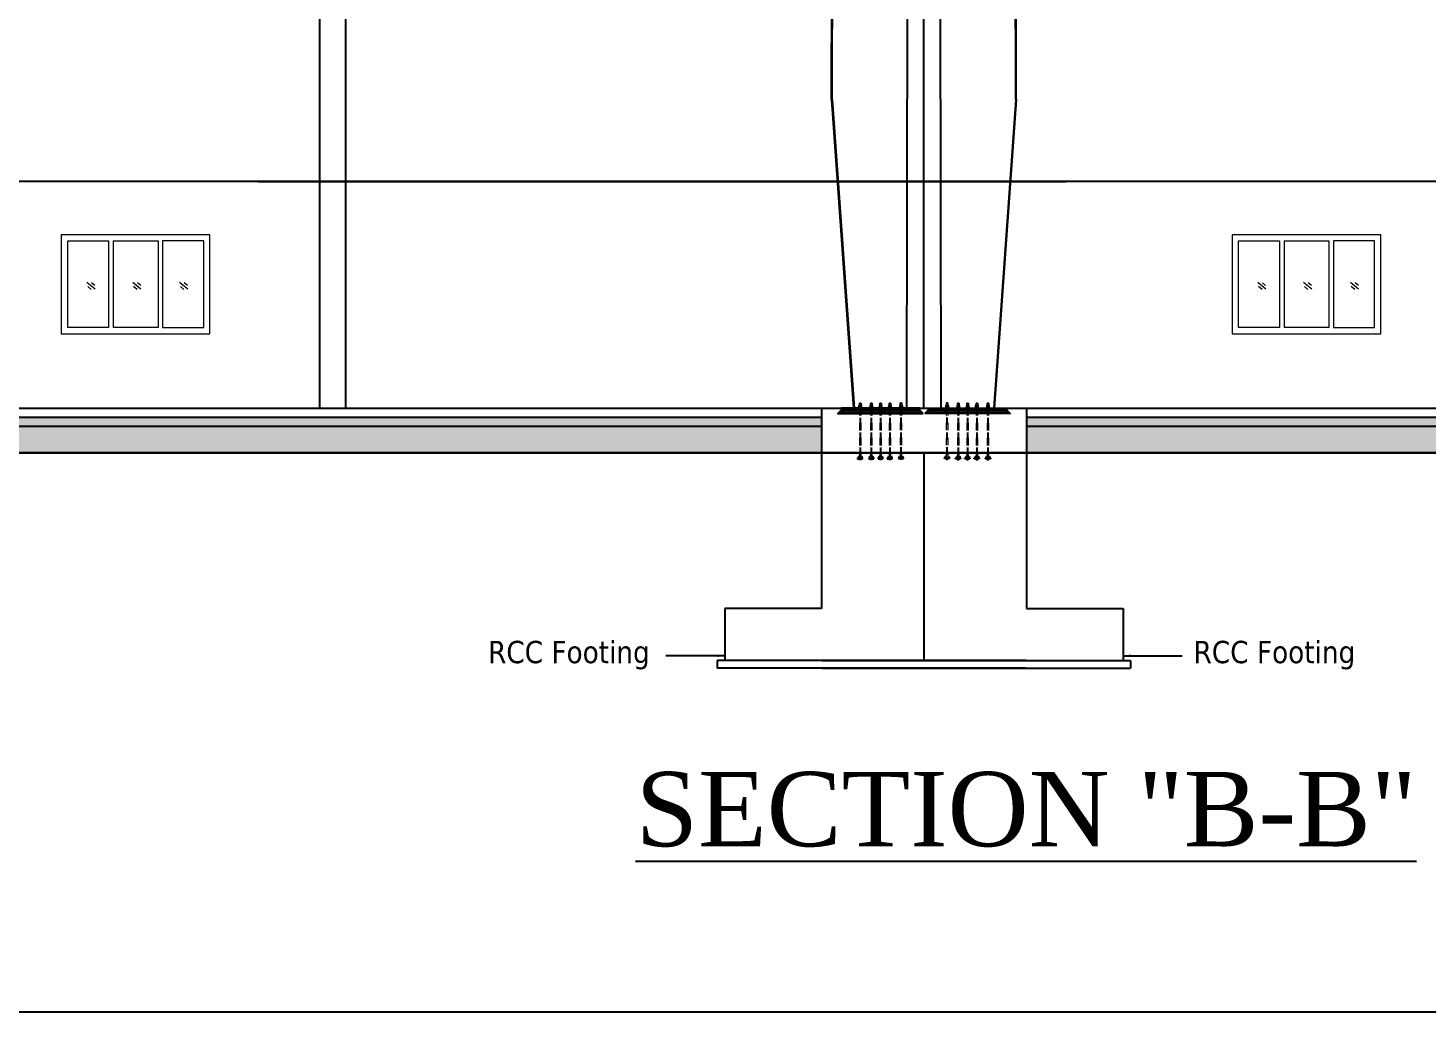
# Model space of a CAD drawing. Header units: metres. Extents: x 31037 to 31490, y -4422 to -3483.
# Drawn here: x 31212.31 to 31231.13, y -4421.54 to -4408.3 of the extents above; entities that cross this region are included whole.
import ezdxf

# ---------------------------------------------------------------- set-up
doc = ezdxf.new("R2010")
doc.units = ezdxf.units.M
doc.header["$LTSCALE"] = 30
doc.header["$MEASUREMENT"] = 0
doc.linetypes.add('DASHDOT', pattern=[1, 0.5, -0.25, 0, -0.25])
doc.linetypes.add('HIDDEN', pattern=[0.375, 0.25, -0.125])
doc.layers.get('0').update_dxf_attribs({"color": 30, "lineweight": 40})
for name, color, linetype, lineweight in [('DIM', 5, 'Continuous', 25), ('HAT', 8, 'Continuous', 18), ('JSC-13M-Arrow', 250, 'Continuous', 20), ('JSC-4D-Bolt', 240, 'Continuous', 18), ('JSC-J-Grouting', 9, 'Continuous', 20), ('JSC-K-Text 2', 7, 'Continuous', 20), ('JSC-S-Joinerys', 126, 'Continuous', 18), ('TEXT', 11, 'Continuous', 30)]:
    doc.layers.add(name, color=color, linetype=linetype, lineweight=lineweight)
for name, color, linetype in [('HATCH', 252, 'Continuous'), ('JSC-15O-Gusset Plt', 4, 'Continuous'), ('JSC-15O-Stiffener Plate', 4, 'Continuous'), ('JSC-1A-Thin', 254, 'Continuous'), ('JSC-B-Main Wall', 20, 'Continuous'), ('JSC-D-Hidden', 209, 'HIDDEN'), ('JSC-G-Grid Line', 250, 'DASHDOT'), ('JSC-H-Dimension', 251, 'Continuous'), ('JSC-U-Steel', 21, 'Continuous')]:
    doc.layers.add(name, color=color, linetype=linetype)
doc.styles.add('DIM', font='times.ttf')
doc.styles.add('JSC-Tahoma', font='tahoma.ttf')
doc.styles.add('ROMANC', font='times.ttf')
doc.styles.add('ROMANS', font='stylu.ttf', dxfattribs={"width": 0.75})
doc.dimstyles.new('STANDARD$7', dxfattribs={"dimtxt": 0.18, "dimasz": 7, "dimexe": 0.18, "dimexo": 0.0625, "dimgap": 0.09, "dimtad": 0, "dimtih": 1, "dimtoh": 1, "dimdec": 3, "dimzin": 0, "dimdsep": 46, "dimtxsty": 'ROMANS', "dimcen": 0.09, "dimclrd": 3, "dimclrt": 2, "dimaunit": 1, "dimadec": 0, "dimazin": 0, "dimtfac": 1, "dimtdec": 3, "dimtofl": 0, "dimtmove": 2, "dimatfit": 3, "dimfxl": 0, "dimtolj": 1, "dimtzin": 0, "dimarcsym": 0})
pattern_1 = [(37.5, (13597.27903, 975.42864), (-0.0056694022, 0.1734141392), [0, -0.1368, 0, -0.153, 0, -0.14625]), (7.5, (13597.27903, 975.42864), (0.1592799035, 0.253993146), [0, -0.0738, 0, -0.1233, 0, -0.04725]), (327.5, (13597.16833, 975.42864), (0.2802727676, 0.0005093148), [0, -0.045, 0, -0.162, 0, -0.2115]), (317.5, (13597.16833, 975.42864), (0.2705513944, 0.078990801), [0, -0.0225, 0, -0.1062, 0, -0.1215])]
pattern_2 = [(50, (13597.27903, 975.42864), (0.3586300913, -0.0313760675), [0.0375, -0.4125]), (355, (13597.27903, 975.42864), (-0.069375667, 0.376096067), [0.03, -0.33]), (100.4514, (13597.30892, 975.42602), (0.289254691, 0.344719771), [0.031870095, -0.350571056]), (46.1842, (13597.27903, 975.52864), (0.533620524, -0.082759507), [0.05625, -0.61875]), (96.6356, (13597.3235, 975.52174), (0.467331353, 0.487058935), [0.047805144, -0.5258565]), (351.1842, (13597.27903, 975.52864), (0.467330973, 0.4870593), [0.045, -0.495]), (21, (13597.32903, 975.50364), (0.298453526, -0.2013094453), [0.0375, -0.4125]), (326, (13597.32903, 975.50364), (0.121657666, 0.3625750225), [0.03, -0.33]), (71.4514, (13597.3539, 975.48686), (0.420111314, 0.1612652484), [0.031870095, -0.350571056]), (37.5, (13597.27903, 975.42864), (0.0060799277, 0.1664469269), [0, -0.326, 0, -0.335, 0, -0.33125]), (7.5, (13597.27903, 975.42864), (0.1315347687, 0.197205856), [0, -0.191, 0, -0.3185, 0, -0.12625]), (327.5, (13597.16753, 975.42864), (0.2669112181, -0.0112774359), [0, -0.125, 0, -0.39, 0, -0.5175]), (317.5, (13597.11753, 975.42864), (0.2915930847, 0.0500524912), [0, -0.1625, 0, -0.259, 0, -0.3675])]

# ---------------------------------------------------------------- blocks, each defined once
blk = doc.blocks.new('A$C3B5A2755')
at = {"layer": 'HATCH'}
h = blk.add_hatch(dxfattribs=at)
h.set_pattern_fill('ANSI31', color=256, scale=1.234568, style=0)
h.set_pattern_definition([(135, (210166.25586, 97573.51897), (0.10912141685, 0.10912141685), [])])
h.paths.add_polyline_path([(16, -700), (16, -705), (11, -705)])
h = blk.add_hatch(dxfattribs=at)
h.set_pattern_fill('ANSI31', color=256, scale=1.234568, style=0)
h.set_pattern_definition([(225, (210166.25586, -98991.59917), (0.10912141685, -0.10912141685), [])])
h.paths.add_polyline_path([(16, -718), (16, -713), (11, -713)])
h = blk.add_hatch(dxfattribs=at)
h.set_pattern_fill('ANSI31', color=256, scale=1.234568, style=0)
h.set_pattern_definition([(45, (-210114.404, 97573.51897), (-0.10912141685, 0.10912141685), [])])
h.paths.add_polyline_path([(36, -700), (36, -705), (41, -705)])
h = blk.add_hatch(dxfattribs=at)
h.set_pattern_fill('ANSI31', color=256, scale=1.234568, style=0)
h.set_pattern_definition([(315, (-210114.404, -98991.59917), (-0.10912141685, -0.10912141685), [])])
h.paths.add_polyline_path([(36, -718), (36, -713), (41, -713)])
for p, q in [((16, -700), (11, -705)), ((16, -718), (11, -713)), ((36, -700), (41, -705)), ((36, -718), (41, -713))]:
    blk.add_line(p, q, dxfattribs=at)
at = {"layer": 'JSC-15O-Stiffener Plate', "linetype": 'HIDDEN'}
for p, q in [((7, -677), (-5, -705)), ((7, -677), (16, -677)), ((16, -705), (36, -705)), ((16, -713), (36, -713)), ((45, -677), (36, -677)), ((45, -677), (57, -705))]:
    blk.add_line(p, q, dxfattribs=at)
for points in [[(16, -713), (-9, -713), (-9, -705), (16, -705)], [(36, -705), (61, -705), (61, -713), (36, -713)]]:
    blk.add_lwpolyline(points, dxfattribs=at)
at = {"layer": 'JSC-4D-Bolt'}
for p, q in [((6, 36), (6, 6)), ((26, 39), (11, 39)), ((26, 23), (11, 23)), ((26, 23), (11, 23)), ((26, 3), (11, 3)), ((18, 73), (16, 72)), ((16, 72), (36, 72)), ((16, 72), (16, 0)), ((34, 73), (18, 73)), ((26, 39), (41, 39)), ((26, 23), (41, 23)), ((26, 23), (41, 23)), ((26, 23), (41, 23)), ((26, 3), (41, 3)), ((26, 3), (41, 3)), ((36, 72), (34, 73)), ((36, 72), (36, 0)), ((36, 39), (36, 23)), ((36, 23), (36, 3)), ((46, 36), (46, 6))]:
    blk.add_line(p, q, dxfattribs=at)
at = {"layer": 'JSC-4D-Bolt', "linetype": 'HIDDEN'}
for p, q in [((16, 0), (16, -725)), ((36, 0), (36, -725)), ((16, -725), (36, -725))]:
    blk.add_line(p, q, dxfattribs=at)
at = {"layer": 'JSC-4D-Bolt'}
blk.add_lwpolyline([(0, 3), (52, 3), (52, 0), (0, 0)], close=True, dxfattribs=at)
for centre, radius, start, end in [((11, 33), 5.93, 33.6264, 146.3736), ((11, 29), 5.93, 213.6264, 326.3736), ((11, 17), 5.93, 33.6264, 146.3736), ((11, 9), 5.93, 213.6264, 326.3736), ((26, 19), 19.8, 60, 120), ((26, 43), 19.8, 240, 300), ((26, 3), 19.8, 60, 120), ((26, 23), 19.8, 240, 300), ((41, 33), 5.93, 33.6264, 146.3736), ((41, 29), 5.93, 213.6264, 326.3736), ((41, 17), 5.93, 33.6264, 146.3736), ((41, 9), 5.93, 213.6264, 326.3736)]:
    blk.add_arc(centre, radius, start, end, dxfattribs=at)
at = {"layer": 'JSC-D-Hidden'}
for p, q in [((17, 72), (17, -55)), ((35, 72), (35, -55)), ((16, -55), (36, -55))]:
    blk.add_line(p, q, dxfattribs=at)
at = {"layer": 'JSC-G-Grid Line'}
blk.add_line((26, 75), (26, -725), dxfattribs=at)
blk = doc.blocks.new('1500')
at = {"layer": 'JSC-S-Joinerys'}
for p, q in [((270, 1125, 0), (270, 75, 0)), ((326, 1125, 0), (326, 75, 0)), ((-632, 540), (-533, 621)), ((-629, 587), (-589, 617)), ((-586, 538), (-543, 572)), ((-65, 540), (33, 621)), ((-62, 587), (-23, 617)), ((-19, 538), (24, 572)), ((490, 540), (589, 621)), ((493, 587), (533, 617)), ((536, 538), (579, 572))]:
    blk.add_line(p, q, dxfattribs=at)
for points in [[(900, 0), (-900, 0), (-900, 1200), (900, 1200)], [(-328, 75), (-825, 75), (-825, 1125), (-328, 1125)]]:
    blk.add_lwpolyline(points, close=True, dxfattribs=at)
for points in [[(270, 1125), (-273, 1125), (-273, 75), (270, 75)], [(326, 75), (820, 75), (820, 1125), (326, 1125)]]:
    blk.add_lwpolyline(points, dxfattribs=at)

msp = doc.modelspace()

# ---------------------------------------------------------------- hatches: boundary and pattern name
at = {"layer": 'HAT', "lineweight": 25}
h = msp.add_hatch(dxfattribs=at)
h.set_pattern_fill('AR-CONC,_O', color=0, scale=0.05)
h.set_pattern_definition(pattern_2)
h.paths.add_polyline_path([(31222.97861, -4413.53783), (31195.39478, -4413.53783), (31195.39478, -4413.65783), (31222.97861, -4413.65783)])
h = msp.add_hatch(dxfattribs=at)
h.set_pattern_fill('AR-SAND', color=0, scale=0.09)
h.set_pattern_definition(pattern_1)
h.paths.add_polyline_path([(31195.44256, -4413.65783), (31195.44256, -4414.01783), (31222.97861, -4414.01783), (31222.97861, -4413.65783)])
h = msp.add_hatch(dxfattribs=at)
h.set_pattern_fill('AR-SAND', color=0, scale=0.09)
h.set_pattern_definition(pattern_1)
h.paths.add_polyline_path([(31225.73861, -4413.65783), (31225.7386, -4414.01783), (31260.50861, -4414.01783), (31260.50861, -4413.65783)])
h = msp.add_hatch(dxfattribs=at)
h.set_pattern_fill('AR-CONC,_O', color=0, scale=0.05)
h.set_pattern_definition(pattern_2)
h.paths.add_polyline_path([(31246.5413, -4413.53783), (31225.73861, -4413.53783), (31225.73861, -4413.65783), (31246.5413, -4413.65783)])
at = {"layer": 'JSC-H-Dimension', "lineweight": 25}
h = msp.add_hatch(dxfattribs=at)
h.set_pattern_fill('DOTS', color=0, scale=0.23862)
h.set_pattern_definition([(7e-15, (22818.965618, -2414.449082), (0.007456884077, 0.014913768153), [0, -0.014913768153])])
h.paths.add_polyline_path([(31224.29908, -4413.43783), (31224.31909, -4413.48784), (31223.19909, -4413.48783), (31223.24909, -4413.43783)])
h = msp.add_hatch(dxfattribs=at)
h.set_pattern_fill('ANSI31', color=0, scale=0.025)
h.set_pattern_definition([(45, (28314.1150997, -6423.595902), (-0.0022097086912, 0.0022097086912), [])])
edge = h.paths.add_edge_path()
edge.add_line((31223.24909, -4413.43783), (31223.24909, -4413.41783))
edge.add_line((31223.24909, -4413.41783), (31224.29908, -4413.41783))
edge.add_line((31224.29908, -4413.41783), (31224.29908, -4413.43783))
edge.add_line((31224.29908, -4413.43783), (31223.25019, -4413.43783))
h = msp.add_hatch(dxfattribs=at)
h.set_pattern_fill('DOTS', color=0, scale=0.23862)
h.set_pattern_definition([(180, (39629.751597, -2414.449032), (-0.007456884077, 0.014913768153), [0, -0.014913768153])])
h.paths.add_polyline_path([(31224.41813, -4413.43778), (31224.39812, -4413.48779), (31225.51812, -4413.48778), (31225.46812, -4413.43778)])
h = msp.add_hatch(dxfattribs=at)
h.set_pattern_fill('ANSI31', color=0, scale=0.025)
h.set_pattern_definition([(135, (34134.6021155, -6423.5958524), (0.0022097086912, 0.0022097086912), [])])
edge = h.paths.add_edge_path()
edge.add_line((31225.46812, -4413.43778), (31225.46812, -4413.41778))
edge.add_line((31225.46812, -4413.41778), (31224.41813, -4413.41778))
edge.add_line((31224.41813, -4413.41778), (31224.41813, -4413.43778))
edge.add_line((31224.41813, -4413.43778), (31225.46703, -4413.43778))

# ---------------------------------------------------------------- linework, layer by layer
at = {"color": 0, "lineweight": 25}
for p, q in [((31224.35861, -4413.41783), (31224.35861, -4400.51798)), ((31216.23361, -4413.41783), (31216.23361, -4400.9614)), ((31216.58361, -4413.41783), (31216.58361, -4400.99547)), ((31215.40861, -4410.36783), (31226.26479, -4410.36783)), ((31169.33861, -4413.41783), (31293.77873, -4413.41783)), ((31169.33861, -4413.53783), (31222.97861, -4413.53783)), ((31169.33861, -4413.65783), (31222.97861, -4413.65783)), ((31225.73861, -4413.53783), (31293.77861, -4413.53783)), ((31225.73861, -4413.65783), (31293.77861, -4413.65783)), ((31298.65861, -4414.01783), (31167.30076, -4414.01783))]:
    msp.add_line(p, q, dxfattribs=at)
at = {"layer": 'DIM', "color": 0, "lineweight": 25}
for p, q in [((31287.50861, -4410.36783), (31182.40861, -4410.36783)), ((31169.33861, -4414.01783), (31293.77861, -4414.01783))]:
    msp.add_line(p, q, dxfattribs=at)
msp.add_lwpolyline([(31162.57356, -4421.53702), (31162.57356, -4368.60832), (31313.93304, -4368.60832), (31313.93304, -4421.53702)], close=True, dxfattribs=at)
at = {"layer": 'JSC-15O-Gusset Plt', "color": 0, "lineweight": 25, "elevation": -0.00012}
for points in [[(31224.29908, -4413.41783), (31223.24909, -4413.41783), (31223.24909, -4413.43783), (31224.29908, -4413.43783)], [(31224.41813, -4413.41778), (31225.46812, -4413.41778), (31225.46812, -4413.43778), (31224.41813, -4413.43778)]]:
    msp.add_lwpolyline(points, close=True, dxfattribs=at)
at = {"layer": 'JSC-1A-Thin', "color": 0, "lineweight": 25}
for p, q in [((31224.12861, -4413.41783, -0.00011), (31224.14821, -4401.64339, -0.00025)), ((31224.58861, -4413.41778, -0.00011), (31224.57092, -4401.6711, -0.00037))]:
    msp.add_line(p, q, dxfattribs=at)
for points, elevation in [([(31223.12222, -4409.26846), (31223.14182, -4401.64339)], -0.00013), ([(31225.595, -4409.26841), (31225.57732, -4401.6711)], -0.00013), ([(31223.12222, -4409.26846), (31223.41766, -4413.41747)], -0.00012), ([(31225.595, -4409.26841), (31225.29955, -4413.41743)], -0.00012)]:
    msp.add_lwpolyline(points, dxfattribs=dict(at, elevation=elevation))
at = {"layer": 'JSC-D-Hidden', "color": 0, "lineweight": 25, "extrusion": (1, 5.56821e-07, 0)}
msp.add_line((31222.97861, -4413.41778, -0.0006), (31222.97861, -4416.11197, -0.00084), dxfattribs=at)
at = {"layer": 'JSC-D-Hidden', "color": 0, "lineweight": 25, "extrusion": (-1, 5.56821e-07, 0)}
for p, q in [((31225.73861, -4413.41783, -0.0006), (31225.7386, -4416.11197, -0.00084)), ((31225.73861, -4413.41778, -0.0006), (31225.73861, -4413.41783, -0.0006))]:
    msp.add_line(p, q, dxfattribs=at)
at = {"layer": 'JSC-D-Hidden', "color": 0, "lineweight": 25, "extrusion": (-1, 9.30389e-08, 0)}
msp.add_line((31224.35861, -4414.01778, 0), (31224.35861, -4416.81198, -0.00071), dxfattribs=at)
at = {"layer": 'JSC-D-Hidden', "color": 0, "lineweight": 25, "extrusion": (1, 9.30389e-08, 0)}
msp.add_line((31224.35861, -4414.01778, 0), (31224.35861, -4416.81198, -0.00071), dxfattribs=at)
at = {"layer": 'JSC-D-Hidden', "color": 0, "lineweight": 25}
for p, q in [((31221.57861, -4416.81197, -0.00091), (31221.57861, -4416.91197, -0.00091)), ((31227.1386, -4416.81197, -0.00091), (31227.1386, -4416.91197, -0.00091))]:
    msp.add_line(p, q, dxfattribs=at)
at = {"layer": 'JSC-D-Hidden', "color": 0, "lineweight": 25, "extrusion": (3.582e-13, -1, 0), "elevation": 4416.11197}
msp.add_lwpolyline([(31222.97861, -0.00096), (31221.67861, -0.00091)], dxfattribs=at)
at = {"layer": 'JSC-D-Hidden', "color": 0, "lineweight": 25, "elevation": -0.00091}
for points in [[(31221.67861, -4416.11197), (31221.67861, -4416.81197)], [(31227.0386, -4416.11197), (31227.0386, -4416.81197)]]:
    msp.add_lwpolyline(points, dxfattribs=at)
at = {"layer": 'JSC-D-Hidden', "color": 0, "lineweight": 25, "extrusion": (-3.582e-13, -1, 0), "elevation": 4416.11197}
msp.add_lwpolyline([(31225.7386, -0.00096), (31227.0386, -0.00091)], dxfattribs=at)
at = {"layer": 'JSC-D-Hidden', "color": 0, "lineweight": 25, "extrusion": (-2.12314e-06, -1, 0), "elevation": 4416.74568}
msp.add_lwpolyline([(31225.73799, -0.00061), (31221.58799, -0.00091)], dxfattribs=at)
at = {"layer": 'JSC-D-Hidden', "color": 0, "lineweight": 25, "extrusion": (2.12314e-06, -1, 0), "elevation": 4416.87827}
msp.add_lwpolyline([(31222.97923, -0.00061), (31227.12923, -0.00091)], dxfattribs=at)
at = {"layer": 'JSC-D-Hidden', "color": 0, "lineweight": 25, "extrusion": (-2.12157e-06, -1, 0), "elevation": 4416.84573}
msp.add_lwpolyline([(31225.73798, -0.0008), (31221.58798, -0.00091)], dxfattribs=at)
at = {"layer": 'JSC-D-Hidden', "color": 0, "lineweight": 25, "extrusion": (2.12157e-06, -1, 0), "elevation": 4416.97822}
msp.add_lwpolyline([(31222.97923, -0.0008), (31227.12923, -0.00091)], dxfattribs=at)
at = {"layer": 'JSC-J-Grouting', "color": 0, "lineweight": 25, "elevation": -0.00012}
for points in [[(31224.34909, -4413.48783), (31224.29908, -4413.43783), (31223.24909, -4413.43783), (31223.19909, -4413.48783), (31224.34909, -4413.48783)], [(31224.36813, -4413.48778), (31224.41813, -4413.43778), (31225.46812, -4413.43778), (31225.51812, -4413.48778), (31224.36813, -4413.48778)]]:
    msp.add_lwpolyline(points, dxfattribs=at)
at = {"layer": 'JSC-U-Steel', "color": 0, "lineweight": 25, "elevation": -0.00012}
for points in [[(31223.11622, -4409.26846), (31223.13582, -4401.64339)], [(31225.601, -4409.26841), (31225.58332, -4401.6711)], [(31223.11622, -4409.26846), (31223.41268, -4413.41783)], [(31225.601, -4409.26841), (31225.30454, -4413.41778)]]:
    msp.add_lwpolyline(points, dxfattribs=at)

# ---------------------------------------------------------------- block references
at = {"layer": 'JSC-B-Main Wall', "color": 0, "lineweight": 25, "xscale": -0.0011111111089122, "yscale": 0.0011111111125501, "zscale": 0.0011111111117591}
for p in [(31213.75349, -4412.41783, -0.00037), (31229.50268, -4412.41783, -0.00037)]:
    msp.add_blockref('1500', p, dxfattribs=at)
at = {"layer": 'JSC-H-Dimension', "color": 0, "lineweight": 25}
for p, xscale, yscale, zscale in [((31223.52384, -4413.41783, -0.00024), -0.000954481161898, 0.000954481165536, 0.0009544811618075), ((31223.67384, -4413.41783, -0.00024), -0.000954481161898, 0.000954481165536, 0.0009544811618075), ((31223.79884, -4413.41783, -0.00024), -0.000954481161898, 0.000954481165536, 0.0009544811618075), ((31223.92384, -4413.41783, -0.00024), -0.000954481161898, 0.000954481165536, 0.0009544811618075), ((31224.07384, -4413.4142, -0.00024), -0.000954481161898, 0.000954481165536, 0.0009544811618075), ((31224.64338, -4413.41415, -0.00024), 0.000954481161898, 0.000954481161898, 0.000954481161898), ((31224.79338, -4413.41778, -0.00024), 0.000954481161898, 0.000954481161898, 0.000954481161898), ((31224.91838, -4413.41778, -0.00024), 0.000954481161898, 0.000954481161898, 0.000954481161898), ((31225.04338, -4413.41778, -0.00024), 0.000954481161898, 0.000954481161898, 0.000954481161898), ((31225.19338, -4413.41778, -0.00024), 0.000954481161898, 0.000954481161898, 0.000954481161898)]:
    msp.add_blockref('A$C3B5A2755', p, dxfattribs=dict(at, xscale=xscale, yscale=yscale, zscale=zscale))

# ---------------------------------------------------------------- texts
at = {"layer": 'JSC-K-Text 2', "color": 0, "lineweight": 25, "style": 'JSC-Tahoma'}
for p in [(31218.49474, -4416.84627, -0.00104), (31227.98507, -4416.84627, -0.00104)]:
    msp.add_text('RCC Footing', height=0.3, dxfattribs=at).set_placement(p)
at = {"layer": 'TEXT', "color": 0, "lineweight": 25, "style": 'ROMANC'}
msp.add_text('%%USECTION "B-B"', height=1, dxfattribs=at).set_placement((31220.48039, -4419.3076, -0.00006))

# ---------------------------------------------------------------- leaders
at = {"layer": 'JSC-13M-Arrow', "color": 0, "lineweight": 25}
for points in [[(31221.67861, -4416.74684, -0.00063), (31220.88589, -4416.74684, -0.00063)], [(31227.0386, -4416.74684, -0.00063), (31227.83133, -4416.74684, -0.00063)]]:
    msp.add_leader(points, dimstyle='STANDARD$7', override={"dimscale": 2, "dimasz": 0.05, "dimexe": 0.09375, "dimtih": 0, "dimtoh": 0, "dimdec": 2, "dimpost": '\\X', "dimtxsty": 'DIM', "dimcen": 0.15625, "dimclrd": 4, "dimclre": 4, "dimtdec": 2, "dimtix": 1}, dxfattribs=at)

doc.saveas('drawing.dxf')
